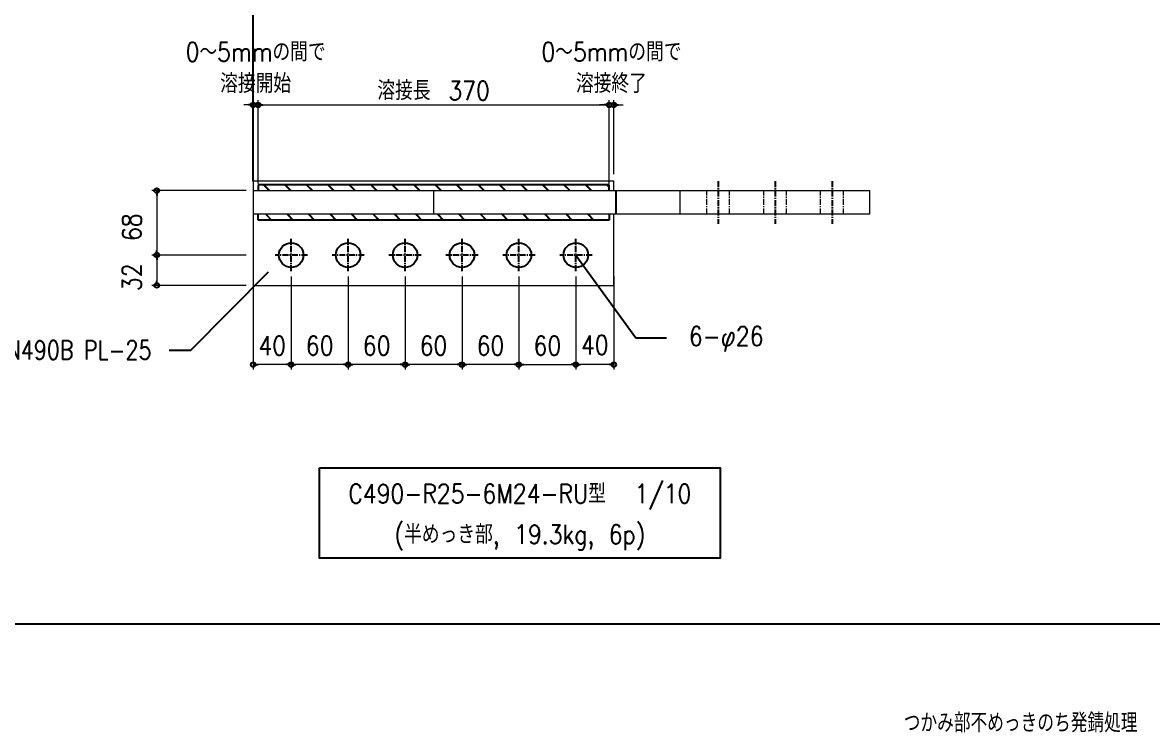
# Model space of a CAD drawing. Extents: x 89504 to 820828, y -112826 to 219894.
# Drawn here: x 813028 to 814219, y -111356 to -110607 of the extents above; entities that cross this region are included whole.
import ezdxf
from ezdxf.enums import TextEntityAlignment as Align

# ---------------------------------------------------------------- set-up
doc = ezdxf.new("R2010")
doc.units = 0
doc.header["$MEASUREMENT"] = 0
for name, pattern in [('CENTER', [2, 1.25, -0.25, 0.25, -0.25]), ('CENTER1', [10, 6.25, -1.25, 1.25, -1.25]), ('DUMMY', [0])]:
    doc.linetypes.add(name, pattern=pattern)
doc.layers.get('0').update_dxf_attribs({"color": 3, "linetype": 'CONTINUOUS'})
doc.layers.get('Defpoints').update_dxf_attribs({"linetype": 'CONTINUOUS'})
doc.layers.add('00_ADDL', color=253, linetype='CONTINUOUS', plot=False)
doc.layers.add('_1-F_ADDL', color=8, linetype='DUMMY', plot=False)
for name, color, linetype in [('00_修正第五回', 2, 'CONTINUOUS'), ('寸法', 4, 'CONTINUOUS'), ('金物', 7, 'CONTINUOUS')]:
    doc.layers.add(name, color=color, linetype=linetype)
doc.styles.add('DRACAD', font='txt', dxfattribs={"width": 0.85, "bigfont": 'extfont2'})
doc.styles.add('KANJI', font='simplex.shx', dxfattribs={"width": 0.7, "bigfont": 'extfont2.shx'})
doc.styles.add('S020', font='simplex.shx', dxfattribs={"width": 0.8, "height": 100, "bigfont": 'extfont2.shx'})
doc.dimstyles.new('S5', dxfattribs={"dimscale": 5, "dimtxt": 4, "dimasz": 1, "dimexe": 1, "dimexo": 1.5, "dimgap": 1, "dimtad": 1, "dimtxsty": 'KANJI', "dimblk": 'ORIGIN', "dimcen": 0, "dimclrd": 256, "dimclre": 256, "dimclrt": 256, "dimadec": 0, "dimazin": 0, "dimtfac": 1, "dimtmove": 2, "dimatfit": 2, "dimfxl": 1, "dimtolj": 2, "dimlwd": 5, "dimlwe": 5, "dimarcsym": 0})

# ---------------------------------------------------------------- blocks, each defined once
blk = doc.blocks.new('_ORIGIN')
at = {"color": 0, "linetype": 'ByBlock'}
blk.add_line((0, 0), (-1, 0), dxfattribs=at)
blk.add_circle((0, 0), 0.5, dxfattribs=at)
blk = doc.blocks.new('*D199')
at = {"layer": 'Defpoints', "color": 0, "transparency": 16777216}
for p in [(813271.2, -110784.6), (813169.4, -110852.6), (813271.2, -110852.6)]:
    blk.add_point(p, dxfattribs=at)
at = {"layer": '寸法', "lineweight": 5, "transparency": 16777216}
for p, q in [((813263.7, -110784.6), (813164.4, -110784.6)), ((813169.4, -110789.6), (813169.4, -110847.6)), ((813263.7, -110852.6), (813164.4, -110852.6))]:
    blk.add_line(p, q, dxfattribs=at)
at = {"layer": '寸法', "lineweight": 5, "transparency": 16777216, "xscale": 5, "yscale": 5, "zscale": 5}
for p, rotation in [((813169.4, -110784.6), 90), ((813169.4, -110852.6), 270)]:
    blk.add_blockref('_ORIGIN', p, dxfattribs=dict(at, rotation=rotation))
at = {"layer": '寸法', "transparency": 16777216, "insert": (813143.2, -110823.1), "char_height": 20, "attachment_point": 5, "rotation": 90, "style": 'DRACAD'}
blk.add_mtext('\\A2;68', dxfattribs=at)
blk = doc.blocks.new('*D200')
at = {"layer": 'Defpoints', "color": 0, "transparency": 16777216}
for p in [(813271.2, -110852.6), (813169.4, -110884.6), (813271.2, -110884.6)]:
    blk.add_point(p, dxfattribs=at)
at = {"layer": '寸法', "lineweight": 5, "transparency": 16777216}
for p, q in [((813263.7, -110852.6), (813164.4, -110852.6)), ((813169.4, -110857.6), (813169.4, -110879.6)), ((813263.7, -110884.6), (813164.4, -110884.6))]:
    blk.add_line(p, q, dxfattribs=at)
at = {"layer": '寸法', "lineweight": 5, "transparency": 16777216, "xscale": 5, "yscale": 5, "zscale": 5}
for p, rotation in [((813169.4, -110852.6), 90), ((813169.4, -110884.6), 270)]:
    blk.add_blockref('_ORIGIN', p, dxfattribs=dict(at, rotation=rotation))
at = {"layer": '寸法', "transparency": 16777216, "insert": (813143.2, -110876), "char_height": 20, "attachment_point": 5, "rotation": 90, "style": 'DRACAD'}
blk.add_mtext('\\A2;32', dxfattribs=at)
blk = doc.blocks.new('*D201')
at = {"layer": 'Defpoints', "color": 0, "transparency": 16777216}
for p in [(813371.2, -110867.6), (813431.2, -110867.6), (813371.2, -110968.1)]:
    blk.add_point(p, dxfattribs=at)
at = {"layer": '寸法', "lineweight": 5, "transparency": 16777216}
for p, q in [((813371.2, -110875.1), (813371.2, -110973.1)), ((813431.2, -110875.1), (813431.2, -110973.1)), ((813426.2, -110968.1), (813376.2, -110968.1))]:
    blk.add_line(p, q, dxfattribs=at)
at = {"layer": '寸法', "lineweight": 5, "transparency": 16777216, "xscale": 5, "yscale": 5, "zscale": 5, "rotation": 180}
blk.add_blockref('_ORIGIN', (813371.2, -110968.1), dxfattribs=at)
at = {"layer": '寸法', "lineweight": 5, "transparency": 16777216, "xscale": 5, "yscale": 5, "zscale": 5}
blk.add_blockref('_ORIGIN', (813431.2, -110968.1), dxfattribs=at)
at = {"layer": '寸法', "transparency": 16777216, "insert": (813401.2, -110948.1), "char_height": 20, "attachment_point": 5, "style": 'DRACAD'}
blk.add_mtext('\\A2;60', dxfattribs=at)
blk = doc.blocks.new('*D202')
at = {"layer": 'Defpoints', "color": 0, "transparency": 16777216}
for p in [(813271.2, -110867.6), (813311.2, -110867.6), (813271.2, -110968.1)]:
    blk.add_point(p, dxfattribs=at)
at = {"layer": '寸法', "lineweight": 5, "transparency": 16777216}
for p, q in [((813271.2, -110875.1), (813271.2, -110973.1)), ((813311.2, -110875.1), (813311.2, -110973.1)), ((813306.2, -110968.1), (813276.2, -110968.1))]:
    blk.add_line(p, q, dxfattribs=at)
at = {"layer": '寸法', "lineweight": 5, "transparency": 16777216, "xscale": 5, "yscale": 5, "zscale": 5, "rotation": 180}
blk.add_blockref('_ORIGIN', (813271.2, -110968.1), dxfattribs=at)
at = {"layer": '寸法', "lineweight": 5, "transparency": 16777216, "xscale": 5, "yscale": 5, "zscale": 5}
blk.add_blockref('_ORIGIN', (813311.2, -110968.1), dxfattribs=at)
at = {"layer": '寸法', "transparency": 16777216, "insert": (813291.2, -110948.1), "char_height": 20, "attachment_point": 5, "style": 'DRACAD'}
blk.add_mtext('\\A2;40', dxfattribs=at)
blk = doc.blocks.new('*D203')
at = {"layer": 'Defpoints', "color": 0, "transparency": 16777216}
for p in [(813491.2, -110867.6), (813551.2, -110867.6), (813491.2, -110968.1)]:
    blk.add_point(p, dxfattribs=at)
at = {"layer": '寸法', "lineweight": 5, "transparency": 16777216}
for p, q in [((813491.2, -110875.1), (813491.2, -110973.1)), ((813551.2, -110875.1), (813551.2, -110973.1)), ((813546.2, -110968.1), (813496.2, -110968.1))]:
    blk.add_line(p, q, dxfattribs=at)
at = {"layer": '寸法', "lineweight": 5, "transparency": 16777216, "xscale": 5, "yscale": 5, "zscale": 5, "rotation": 180}
blk.add_blockref('_ORIGIN', (813491.2, -110968.1), dxfattribs=at)
at = {"layer": '寸法', "lineweight": 5, "transparency": 16777216, "xscale": 5, "yscale": 5, "zscale": 5}
blk.add_blockref('_ORIGIN', (813551.2, -110968.1), dxfattribs=at)
at = {"layer": '寸法', "transparency": 16777216, "insert": (813521.2, -110948.1), "char_height": 20, "attachment_point": 5, "style": 'DRACAD'}
blk.add_mtext('\\A2;60', dxfattribs=at)
blk = doc.blocks.new('*D204')
at = {"layer": 'Defpoints', "color": 0, "transparency": 16777216}
for p in [(813551.2, -110867.6), (813611.2, -110867.6), (813611.2, -110968.1)]:
    blk.add_point(p, dxfattribs=at)
at = {"layer": '寸法', "lineweight": 5, "transparency": 16777216}
for p, q in [((813551.2, -110875.1), (813551.2, -110973.1)), ((813611.2, -110875.1), (813611.2, -110973.1)), ((813556.2, -110968.1), (813606.2, -110968.1))]:
    blk.add_line(p, q, dxfattribs=at)
at = {"layer": '寸法', "lineweight": 5, "transparency": 16777216, "xscale": 5, "yscale": 5, "zscale": 5, "rotation": 180}
blk.add_blockref('_ORIGIN', (813551.2, -110968.1), dxfattribs=at)
at = {"layer": '寸法', "lineweight": 5, "transparency": 16777216, "xscale": 5, "yscale": 5, "zscale": 5}
blk.add_blockref('_ORIGIN', (813611.2, -110968.1), dxfattribs=at)
at = {"layer": '寸法', "transparency": 16777216, "insert": (813581.2, -110948.1), "char_height": 20, "attachment_point": 5, "style": 'DRACAD'}
blk.add_mtext('\\A2;60', dxfattribs=at)
blk = doc.blocks.new('*D205')
at = {"layer": 'Defpoints', "color": 0, "transparency": 16777216}
for p in [(813611.2, -110867.6), (813651.2, -110867.6), (813611.2, -110968.1)]:
    blk.add_point(p, dxfattribs=at)
at = {"layer": '寸法', "lineweight": 5, "transparency": 16777216}
for p, q in [((813611.2, -110875.1), (813611.2, -110973.1)), ((813651.2, -110875.1), (813651.2, -110973.1)), ((813646.2, -110968.1), (813616.2, -110968.1))]:
    blk.add_line(p, q, dxfattribs=at)
at = {"layer": '寸法', "lineweight": 5, "transparency": 16777216, "xscale": 5, "yscale": 5, "zscale": 5, "rotation": 180}
blk.add_blockref('_ORIGIN', (813611.2, -110968.1), dxfattribs=at)
at = {"layer": '寸法', "lineweight": 5, "transparency": 16777216, "xscale": 5, "yscale": 5, "zscale": 5}
blk.add_blockref('_ORIGIN', (813651.2, -110968.1), dxfattribs=at)
at = {"layer": '寸法', "transparency": 16777216, "insert": (813631.2, -110947.3), "char_height": 20, "attachment_point": 5, "style": 'DRACAD'}
blk.add_mtext('\\A2;40', dxfattribs=at)
blk = doc.blocks.new('*D206')
at = {"layer": 'Defpoints', "color": 0, "transparency": 16777216}
for p in [(813431.2, -110867.6), (813491.2, -110867.6), (813431.2, -110968.1)]:
    blk.add_point(p, dxfattribs=at)
at = {"layer": '寸法', "lineweight": 5, "transparency": 16777216}
for p, q in [((813431.2, -110875.1), (813431.2, -110973.1)), ((813491.2, -110875.1), (813491.2, -110973.1)), ((813486.2, -110968.1), (813436.2, -110968.1))]:
    blk.add_line(p, q, dxfattribs=at)
at = {"layer": '寸法', "lineweight": 5, "transparency": 16777216, "xscale": 5, "yscale": 5, "zscale": 5, "rotation": 180}
blk.add_blockref('_ORIGIN', (813431.2, -110968.1), dxfattribs=at)
at = {"layer": '寸法', "lineweight": 5, "transparency": 16777216, "xscale": 5, "yscale": 5, "zscale": 5}
blk.add_blockref('_ORIGIN', (813491.2, -110968.1), dxfattribs=at)
at = {"layer": '寸法', "transparency": 16777216, "insert": (813461.2, -110948.1), "char_height": 20, "attachment_point": 5, "style": 'DRACAD'}
blk.add_mtext('\\A2;60', dxfattribs=at)
blk = doc.blocks.new('*D207')
at = {"layer": 'Defpoints', "color": 0, "transparency": 16777216}
for p in [(813311.2, -110867.6), (813371.2, -110867.6), (813311.2, -110968.1)]:
    blk.add_point(p, dxfattribs=at)
at = {"layer": '寸法', "lineweight": 5, "transparency": 16777216}
for p, q in [((813311.2, -110875.1), (813311.2, -110973.1)), ((813371.2, -110875.1), (813371.2, -110973.1)), ((813366.2, -110968.1), (813316.2, -110968.1))]:
    blk.add_line(p, q, dxfattribs=at)
at = {"layer": '寸法', "lineweight": 5, "transparency": 16777216, "xscale": 5, "yscale": 5, "zscale": 5, "rotation": 180}
blk.add_blockref('_ORIGIN', (813311.2, -110968.1), dxfattribs=at)
at = {"layer": '寸法', "lineweight": 5, "transparency": 16777216, "xscale": 5, "yscale": 5, "zscale": 5}
blk.add_blockref('_ORIGIN', (813371.2, -110968.1), dxfattribs=at)
at = {"layer": '寸法', "transparency": 16777216, "insert": (813341.2, -110948.1), "char_height": 20, "attachment_point": 5, "style": 'DRACAD'}
blk.add_mtext('\\A2;60', dxfattribs=at)
blk = doc.blocks.new('*D211')
at = {"layer": 'Defpoints', "color": 0, "linetype": 'Continuous', "transparency": 16777216}
for p in [(813276.2, -110694.1), (813271.2, -110774.6), (813276.2, -110784.6)]:
    blk.add_point(p, dxfattribs=at)
at = {"layer": '寸法', "linetype": 'Continuous', "lineweight": 5, "transparency": 16777216}
for p, q in [((813266.2, -110694.1), (813261.2, -110694.1)), ((813271.2, -110767.1), (813271.2, -110689.1)), ((813271.2, -110694.1), (813276.2, -110694.1)), ((813276.2, -110777.1), (813276.2, -110689.1)), ((813281.2, -110694.1), (813286.2, -110694.1))]:
    blk.add_line(p, q, dxfattribs=at)
at = {"layer": '寸法', "linetype": 'Continuous', "lineweight": 5, "transparency": 16777216, "xscale": 5, "yscale": 5, "zscale": 5}
blk.add_blockref('_ORIGIN', (813271.2, -110694.1), dxfattribs=at)
at = {"layer": '寸法', "linetype": 'Continuous', "lineweight": 5, "transparency": 16777216, "xscale": 5, "yscale": 5, "zscale": 5, "rotation": 180}
blk.add_blockref('_ORIGIN', (813276.2, -110694.1), dxfattribs=at)
at = {"layer": '寸法', "linetype": 'Continuous', "transparency": 16777216, "insert": (813273.7, -110654.9), "char_height": 20, "attachment_point": 5, "style": 'DRACAD'}
blk.add_mtext('\\A2;0～5mmの間で\\P溶接開始', dxfattribs=at)
blk = doc.blocks.new('*D212')
at = {"layer": 'Defpoints', "color": 0, "linetype": 'Continuous', "transparency": 16777216}
for p in [(813646.2, -110694.1), (813276.2, -110784.6), (813646.2, -110784.6)]:
    blk.add_point(p, dxfattribs=at)
at = {"layer": '寸法', "linetype": 'Continuous', "lineweight": 5, "transparency": 16777216}
for p, q in [((813276.2, -110777.1), (813276.2, -110689.1)), ((813281.2, -110694.1), (813641.2, -110694.1)), ((813646.2, -110777.1), (813646.2, -110689.1))]:
    blk.add_line(p, q, dxfattribs=at)
at = {"layer": '寸法', "linetype": 'Continuous', "lineweight": 5, "transparency": 16777216, "xscale": 5, "yscale": 5, "zscale": 5, "rotation": 180}
blk.add_blockref('_ORIGIN', (813276.2, -110694.1), dxfattribs=at)
at = {"layer": '寸法', "linetype": 'Continuous', "lineweight": 5, "transparency": 16777216, "xscale": 5, "yscale": 5, "zscale": 5}
blk.add_blockref('_ORIGIN', (813646.2, -110694.1), dxfattribs=at)
at = {"layer": '寸法', "linetype": 'Continuous', "transparency": 16777216, "insert": (813461.2, -110679.1), "char_height": 20, "attachment_point": 5, "style": 'DRACAD'}
blk.add_mtext('\\A2;溶接長\u3000370', dxfattribs=at)
blk = doc.blocks.new('*D213')
at = {"layer": 'Defpoints', "color": 0, "linetype": 'Continuous', "transparency": 16777216}
for p in [(813651.2, -110694.1), (813651.2, -110774.6), (813646.2, -110784.6)]:
    blk.add_point(p, dxfattribs=at)
at = {"layer": '寸法', "linetype": 'Continuous', "lineweight": 5, "transparency": 16777216}
for p, q in [((813641.2, -110694.1), (813636.2, -110694.1)), ((813646.2, -110777.1), (813646.2, -110689.1)), ((813646.2, -110694.1), (813651.2, -110694.1)), ((813651.2, -110767.1), (813651.2, -110689.1)), ((813656.2, -110694.1), (813661.2, -110694.1))]:
    blk.add_line(p, q, dxfattribs=at)
at = {"layer": '寸法', "linetype": 'Continuous', "lineweight": 5, "transparency": 16777216, "xscale": 5, "yscale": 5, "zscale": 5}
blk.add_blockref('_ORIGIN', (813646.2, -110694.1), dxfattribs=at)
at = {"layer": '寸法', "linetype": 'Continuous', "lineweight": 5, "transparency": 16777216, "xscale": 5, "yscale": 5, "zscale": 5, "rotation": 180}
blk.add_blockref('_ORIGIN', (813651.2, -110694.1), dxfattribs=at)
at = {"layer": '寸法', "linetype": 'Continuous', "transparency": 16777216, "insert": (813648.7, -110654.9), "char_height": 20, "attachment_point": 5, "style": 'DRACAD'}
blk.add_mtext('\\A2;0～5mmの間で\\P溶接終了', dxfattribs=at)

msp = doc.modelspace()

# ---------------------------------------------------------------- hatches: boundary and pattern name
at = {"layer": '金物', "ltscale": 6}
h = msp.add_hatch(dxfattribs=at)
h.set_pattern_fill('JIS_LC_20', color=256, scale=0.8, angle=90)
h.set_pattern_definition([(135, (811366.216, -113863.574), (-11.31371, -11.31371), []), (135, (811366.216, -113863.254), (-11.31371, -11.31371), [])])
h.paths.add_polyline_path([(813454.21647, -110784.57408), (813276.21647, -110784.57408), (813276.21647, -110778.57408), (813454.21647, -110778.57408)])
h.paths.add_polyline_path([(813637.21647, -110784.57408), (813454.21647, -110784.57408), (813454.21647, -110778.57408), (813637.21647, -110778.57408)])
h.paths.add_polyline_path([(813646.21647, -110784.57408), (813637.21647, -110784.57408), (813637.21647, -110778.57408), (813646.21647, -110778.57408)])
h = msp.add_hatch(dxfattribs=at)
h.set_pattern_fill('JIS_LC_20', color=256, scale=0.8, angle=90)
h.set_pattern_definition([(135, (811366.216, -113869.574), (-11.31371, -11.31371), []), (135, (811366.216, -113869.254), (-11.31371, -11.31371), [])])
h.paths.add_polyline_path([(813454.21647, -110809.57408), (813276.21647, -110809.57408), (813276.21647, -110815.57408), (813454.21647, -110815.57408)])
h.paths.add_polyline_path([(813637.21647, -110809.57408), (813454.21647, -110809.57408), (813454.21647, -110815.57408), (813637.21647, -110815.57408)])
h.paths.add_polyline_path([(813646.21647, -110809.57408), (813637.21647, -110809.57408), (813637.21647, -110815.57408), (813646.21647, -110815.57408)])

# ---------------------------------------------------------------- linework, layer by layer
at = {"layer": '00_ADDL'}
msp.add_line((813271.21647, -110774.57408), (813271.21647, -109856.41828), dxfattribs=at)
at = {"layer": '_1-F_ADDL'}
msp.add_line((811417.5901, -111241.41828), (815622.5901, -111241.41828), dxfattribs=at)
at = {"layer": '寸法', "linetype": 'CENTER1'}
for p, q in [((813761.21647, -110774.57408), (813761.21647, -110819.57408)), ((813821.21647, -110774.57408), (813821.21647, -110819.57408)), ((813881.21647, -110774.57408), (813881.21647, -110819.57408)), ((813311.21647, -110869.57408), (813311.21647, -110835.57408)), ((813371.21647, -110869.57408), (813371.21647, -110835.57408)), ((813431.21647, -110869.57408), (813431.21647, -110835.57408)), ((813491.21647, -110869.57408), (813491.21647, -110835.57408)), ((813551.21647, -110869.57408), (813551.21647, -110835.57408)), ((813611.21647, -110869.57408), (813611.21647, -110835.57408)), ((813328.21647, -110852.57408), (813294.21647, -110852.57408)), ((813388.21647, -110852.57408), (813354.21647, -110852.57408)), ((813448.21647, -110852.57408), (813414.21647, -110852.57408)), ((813508.21647, -110852.57408), (813474.21647, -110852.57408)), ((813568.21647, -110852.57408), (813534.21647, -110852.57408)), ((813628.21647, -110852.57408), (813594.21647, -110852.57408))]:
    msp.add_line(p, q, dxfattribs=at)
at = {"layer": '寸法'}
for p, q in [((813611.21647, -110852.57408), (813674.48694, -110939.75)), ((813205.30396, -110952.7931), (813287.30994, -110870.32281)), ((813674.48694, -110939.75), (813706.63433, -110939.75)), ((813182.55362, -110952.7931), (813205.30396, -110952.7931))]:
    msp.add_line(p, q, dxfattribs=at)
msp.add_lwpolyline([(813341.16369, -111077.06701), (813763.24094, -111077.06701), (813763.24094, -111172.36383), (813341.16369, -111172.36383)], close=True, dxfattribs=at)
at = {"layer": '金物', "lineweight": 18}
for p, q in [((813271.21647, -110774.57408), (813271.21647, -110867.57408)), ((813651.21647, -110774.57408), (813271.21647, -110774.57408)), ((813651.21647, -110774.57408), (813271.21647, -110774.57408)), ((813271.21647, -110774.57408), (813271.21647, -110884.57408)), ((813651.21647, -110784.57408), (813651.21647, -110774.57408)), ((813271.21647, -110784.57408), (813921.21647, -110784.57408)), ((813461.21647, -110784.57408), (813461.21647, -110809.57408)), ((813461.21647, -110784.57408), (813461.21647, -110806.57408)), ((813461.21647, -110784.57408), (813461.21647, -110806.57408)), ((813461.21647, -110784.57408), (813461.21647, -110803.57408)), ((813721.21647, -110809.57408), (813721.21647, -110784.57408)), ((813921.21647, -110809.57408), (813921.21647, -110784.57408)), ((813921.21647, -110809.57408), (813271.21647, -110809.57408)), ((813651.21647, -110867.57408), (813651.21647, -110809.57408)), ((813651.21647, -110884.57408), (813651.21647, -110812.57408)), ((813271.21647, -110884.57408), (813651.21647, -110884.57408))]:
    msp.add_line(p, q, dxfattribs=at)
at = {"layer": '金物'}
for p, q in [((813646.21647, -110778.57408), (813276.21647, -110778.57408)), ((813646.21647, -110784.57408), (813646.21647, -110778.57408)), ((813646.21647, -110815.57408), (813276.21647, -110815.57408)), ((813646.21647, -110809.57408), (813646.21647, -110815.57408))]:
    msp.add_line(p, q, dxfattribs=at)
at = {"layer": '金物', "linetype": 'Continuous'}
for p, q in [((813276.21647, -110778.57408), (813276.21647, -110784.57408)), ((813276.21647, -110815.57408), (813276.21647, -110809.57408))]:
    msp.add_line(p, q, dxfattribs=at)
at = {"layer": '金物', "ltscale": 2}
msp.add_line((813653.21647, -110784.57408), (813653.21647, -110809.57408), dxfattribs=at)
at = {"layer": '金物', "linetype": 'CENTER', "lineweight": 18, "ltscale": 5}
for p, q in [((813749.21647, -110809.57408), (813749.21647, -110784.57408)), ((813773.21647, -110809.57408), (813773.21647, -110784.57408)), ((813809.21647, -110809.57408), (813809.21647, -110784.57408)), ((813833.21647, -110809.57408), (813833.21647, -110784.57408)), ((813869.21647, -110809.57408), (813869.21647, -110784.57408)), ((813893.21647, -110809.57408), (813893.21647, -110784.57408))]:
    msp.add_line(p, q, dxfattribs=at)
at = {"layer": '金物'}
for centre in [(813311.21647, -110852.57408), (813371.21647, -110852.57408), (813431.21647, -110852.57408), (813491.21647, -110852.57408), (813551.21647, -110852.57408), (813611.21647, -110852.57408)]:
    msp.add_circle(centre, 13, dxfattribs=at)

# ---------------------------------------------------------------- texts
at = {"layer": '00_修正第五回', "linetype": 'Continuous', "lineweight": -3, "style": 'DRACAD', "width": 0.85}
msp.add_text('(半めっき部, 19.3kg, 6p)', height=20, dxfattribs=at).set_placement((813552.20231, -111148.53962), align=Align.MIDDLE)
at = {"layer": '00_修正第五回', "style": 'S020', "width": 0.8}
msp.add_text('つかみ部不めっきのち発錆処理', height=20, dxfattribs=at).set_placement((814079.98201, -111345.95085), align=Align.MIDDLE_CENTER)
at = {"layer": '寸法', "style": 'S020', "width": 0.8}
msp.add_text('底板\u3000SN490B PL-25', height=20, dxfattribs=at).set_placement((813054.25428, -110952.66696), align=Align.MIDDLE_CENTER)
at = {"layer": '寸法', "linetype": 'Continuous', "lineweight": -3, "style": 'DRACAD', "width": 0.85}
msp.add_text('C490-R25-6M24-RU型  1/10', height=20, dxfattribs=at).set_placement((813552.20231, -111104.16722), align=Align.MIDDLE_CENTER)
at = {"layer": '寸法', "insert": (813809.02124, -110928.02667), "char_height": 20, "width": 98.9799312, "attachment_point": 3, "style": 'DRACAD'}
msp.add_mtext('6-φ26', dxfattribs=at)

# ---------------------------------------------------------------- dimensions: what is measured, and where the dimension line sits
at = {"layer": '寸法', "linetype": 'Continuous'}
for base, p1, p2, text, picture, middle in [((813276.21647, -110694.09475), (813271.21647, -110774.57408), (813276.21647, -110784.57408), '0～<>mmの間で\\P溶接開始', '*D211', (813273.71647, -110654.92809)), ((813651.21647, -110694.09475), (813646.21647, -110784.57408), (813651.21647, -110774.57408), '0～<>mmの間で\\P溶接終了', '*D213', (813648.71647, -110654.92809)), ((813646.21647, -110694.09475), (813276.21647, -110784.57408), (813646.21647, -110784.57408), '溶接長\u3000<>', '*D212', (813461.21647, -110679.09475))]:
    dim = msp.add_linear_dim(base=base, p1=p1, p2=p2, text=text, dimstyle='S5', override={"dimtxsty": 'DRACAD'}, dxfattribs=at)
    dim.commit()
    dim.dimension.update_dxf_attribs({"geometry": picture, "text_midpoint": middle})
at = {"layer": '寸法'}
for base, p1, p2, picture, middle in [((813169.40858, -110852.57408), (813271.21647, -110784.57408), (813271.21647, -110852.57408), '*D199', (813143.15858, -110823.07408)), ((813169.40858, -110884.57408), (813271.21647, -110852.57408), (813271.21647, -110884.57408), '*D200', (813143.15858, -110876.01797))]:
    dim = msp.add_linear_dim(base=base, p1=p1, p2=p2, angle=90, dimstyle='S5', override={"dimtxsty": 'DRACAD'}, dxfattribs=at)
    dim.commit()
    dim.dimension.update_dxf_attribs({"geometry": picture, "text_midpoint": middle, "dimtype": 160})
for base, p1, p2, picture, middle in [((813271.21647, -110968.0534), (813311.21647, -110867.57408), (813271.21647, -110867.57408), '*D202', (813291.21647, -110948.0534)), ((813311.21647, -110968.0534), (813371.21647, -110867.57408), (813311.21647, -110867.57408), '*D207', (813341.21647, -110948.0534)), ((813371.21647, -110968.0534), (813431.21647, -110867.57408), (813371.21647, -110867.57408), '*D201', (813401.21647, -110948.0534)), ((813431.21647, -110968.0534), (813491.21647, -110867.57408), (813431.21647, -110867.57408), '*D206', (813461.21647, -110948.0534)), ((813491.21647, -110968.0534), (813551.21647, -110867.57408), (813491.21647, -110867.57408), '*D203', (813521.21647, -110948.0534)), ((813611.21647, -110968.0534), (813551.21647, -110867.57408), (813611.21647, -110867.57408), '*D204', (813581.21647, -110948.0534)), ((813611.21647, -110968.0534), (813651.21647, -110867.57408), (813611.21647, -110867.57408), '*D205', (813631.21647, -110947.29174))]:
    dim = msp.add_linear_dim(base=base, p1=p1, p2=p2, dimstyle='S5', override={"dimtxsty": 'DRACAD'}, dxfattribs=at)
    dim.commit()
    dim.dimension.update_dxf_attribs({"geometry": picture, "text_midpoint": middle, "dimtype": 160})

doc.saveas('drawing.dxf')
